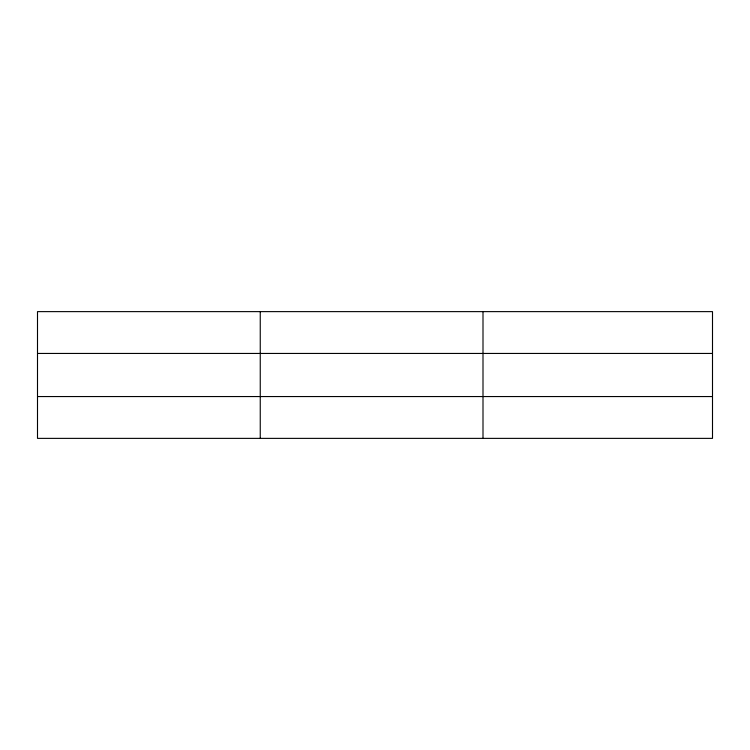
<?xml version="1.0" encoding="UTF-8"?>
<svg xmlns="http://www.w3.org/2000/svg" width="750" height="750" viewBox="0 0 750 750"><rect width="100%" height="100%" fill="white"/><g stroke="black" fill="none" stroke-linecap="round" stroke-linejoin="round"><path stroke-width="1.12" d="M260.25 311.625L260.25 438.375M483 311.625L483 438.375M37.5 353.447L712.5 353.447M37.5 396.553L712.5 396.553M712.5 431.409L712.5 438.375L37.5 438.375L37.5 311.625L712.5 311.625L712.5 431.409"/></g></svg>
